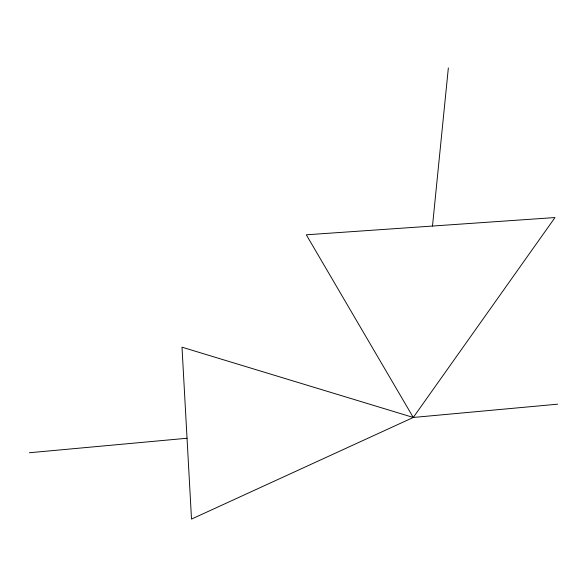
<?xml version="1.0" encoding="UTF-8"?>
<svg xmlns="http://www.w3.org/2000/svg" width="587" height="587" viewBox="0 0 587 587"><rect width="100%" height="100%" fill="white"/><g stroke="black" fill="none" stroke-linecap="round" stroke-linejoin="round"><path stroke-width="0.88" d="M432.487 226.054L448.351 67.909M413.277 417.46L181.999 347.188L191.509 519.091L413.277 417.46L554.994 217.55L306.304 234.807L413.277 417.46L557.65 404.186M29.35 452.746L187.04 438.254"/></g></svg>
